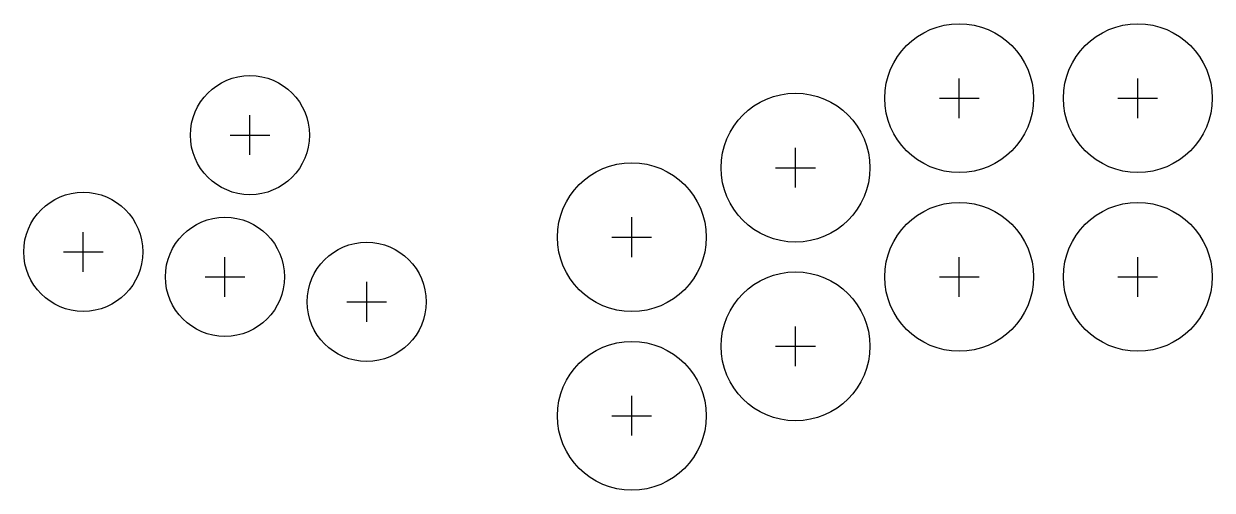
# Model space of a CAD drawing. Header units: millimetres. Extents: x -41 to 199, y -43 to 51.
import ezdxf

# ---------------------------------------------------------------- set-up
doc = ezdxf.new("R2010")
doc.units = ezdxf.units.MM
for name, color, linetype in [('BUTTONS_24', 1, 'Continuous'), ('BUTTONS_30', 5, 'Continuous'), ('REFERENCE', 8, 'Continuous')]:
    doc.layers.add(name, color=color, linetype=linetype)

msp = doc.modelspace()

# ---------------------------------------------------------------- linework, layer by layer
at = {"layer": 'BUTTONS_24'}
for centre in [(5.0358, 28.5594), (-28.5594, 5.0358), (0, 0), (28.5594, -5.0358)]:
    msp.add_circle(centre, 12, dxfattribs=at)
at = {"layer": 'BUTTONS_30'}
for centre in [(148, 36), (184, 36), (115, 22), (82, 8), (148, 0), (184, 0), (115, -14), (82, -28)]:
    msp.add_circle(centre, 15, dxfattribs=at)
at = {"layer": 'REFERENCE'}
for p, q in [((148, 32), (148, 40)), ((184, 32), (184, 40)), ((144, 36), (152, 36)), ((180, 36), (188, 36)), ((5.0358, 24.5594), (5.0358, 32.5594)), ((1.0358, 28.5594), (9.0358, 28.5594)), ((115, 18), (115, 26)), ((111, 22), (119, 22)), ((82, 4), (82, 12)), ((-28.5594, 1.0358), (-28.5594, 9.0358)), ((78, 8), (86, 8)), ((-32.5594, 5.0358), (-24.5594, 5.0358)), ((0, -4), (0, 4)), ((148, -4), (148, 4)), ((184, -4), (184, 4)), ((-4, 0), (4, 0)), ((144, 0), (152, 0)), ((180, 0), (188, 0)), ((28.5594, -9.0358), (28.5594, -1.0358)), ((24.5594, -5.0358), (32.5594, -5.0358)), ((115, -18), (115, -10)), ((111, -14), (119, -14)), ((82, -32), (82, -24)), ((78, -28), (86, -28))]:
    msp.add_line(p, q, dxfattribs=at)

doc.saveas('drawing.dxf')
